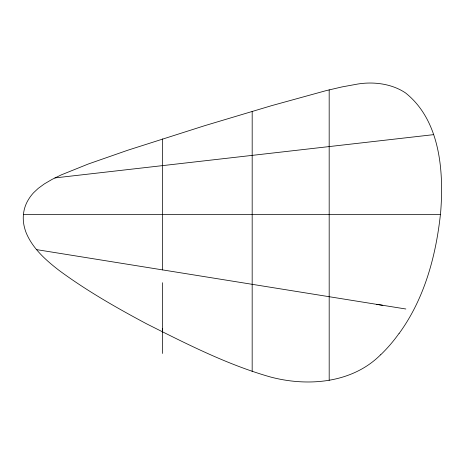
<?xml version="1.0" encoding="UTF-8"?>
<svg xmlns="http://www.w3.org/2000/svg" width="465" height="465" viewBox="0 0 465 465"><rect width="100%" height="100%" fill="white"/><g stroke="black" fill="none" stroke-linecap="round" stroke-linejoin="round"><path stroke-width="0.7" d="M162.587 269.909L162.581 138.884M162.576 332.016L162.576 328.354M252.187 111.309L252.169 371.489M399.156 333.417C424.748 298.292 436.24 255 440.651 212.296C443.912 171.289 440.21 120.528 405.567 92.954A51.208 51.208 0 0 0 398.953 89.17C390.524 85.141 381.178 83.276 371.872 83.049A77.539 77.539 0 0 0 357.916 84.008L341.973 86.926L326.256 90.599L271.763 105.613L204.716 125.678L127.77 150.23L88.373 163.976L61.235 174.898L52.115 179.368L44.413 183.867L38.235 188.371L33.602 192.725A41.443 41.443 0 0 0 28.249 199.898C23.331 207.96 22.047 217.957 24.378 227.077A44.099 44.099 0 0 0 26.342 233.198C32.939 248.769 45.994 260.29 59.102 270.421C86.63 290.73 116.442 307.731 146.58 323.82C186.605 343.908 226.92 364.531 270.13 376.9C307.458 386.932 352.086 383.381 380.597 354.778M54.911 177.921L433.426 134.67M23.401 214.481L440.436 214.487M36.561 249.618L382.84 305.342M329.179 89.867L329.191 380.306M399.075 333.358A149.835 149.835 0 0 1 380.643 354.824M162.651 282.72A253.983 0.302 90 0 1 162.628 353.464M405.852 308.998A358.631 0.581 9.1 0 1 376.633 304.313"/></g></svg>
